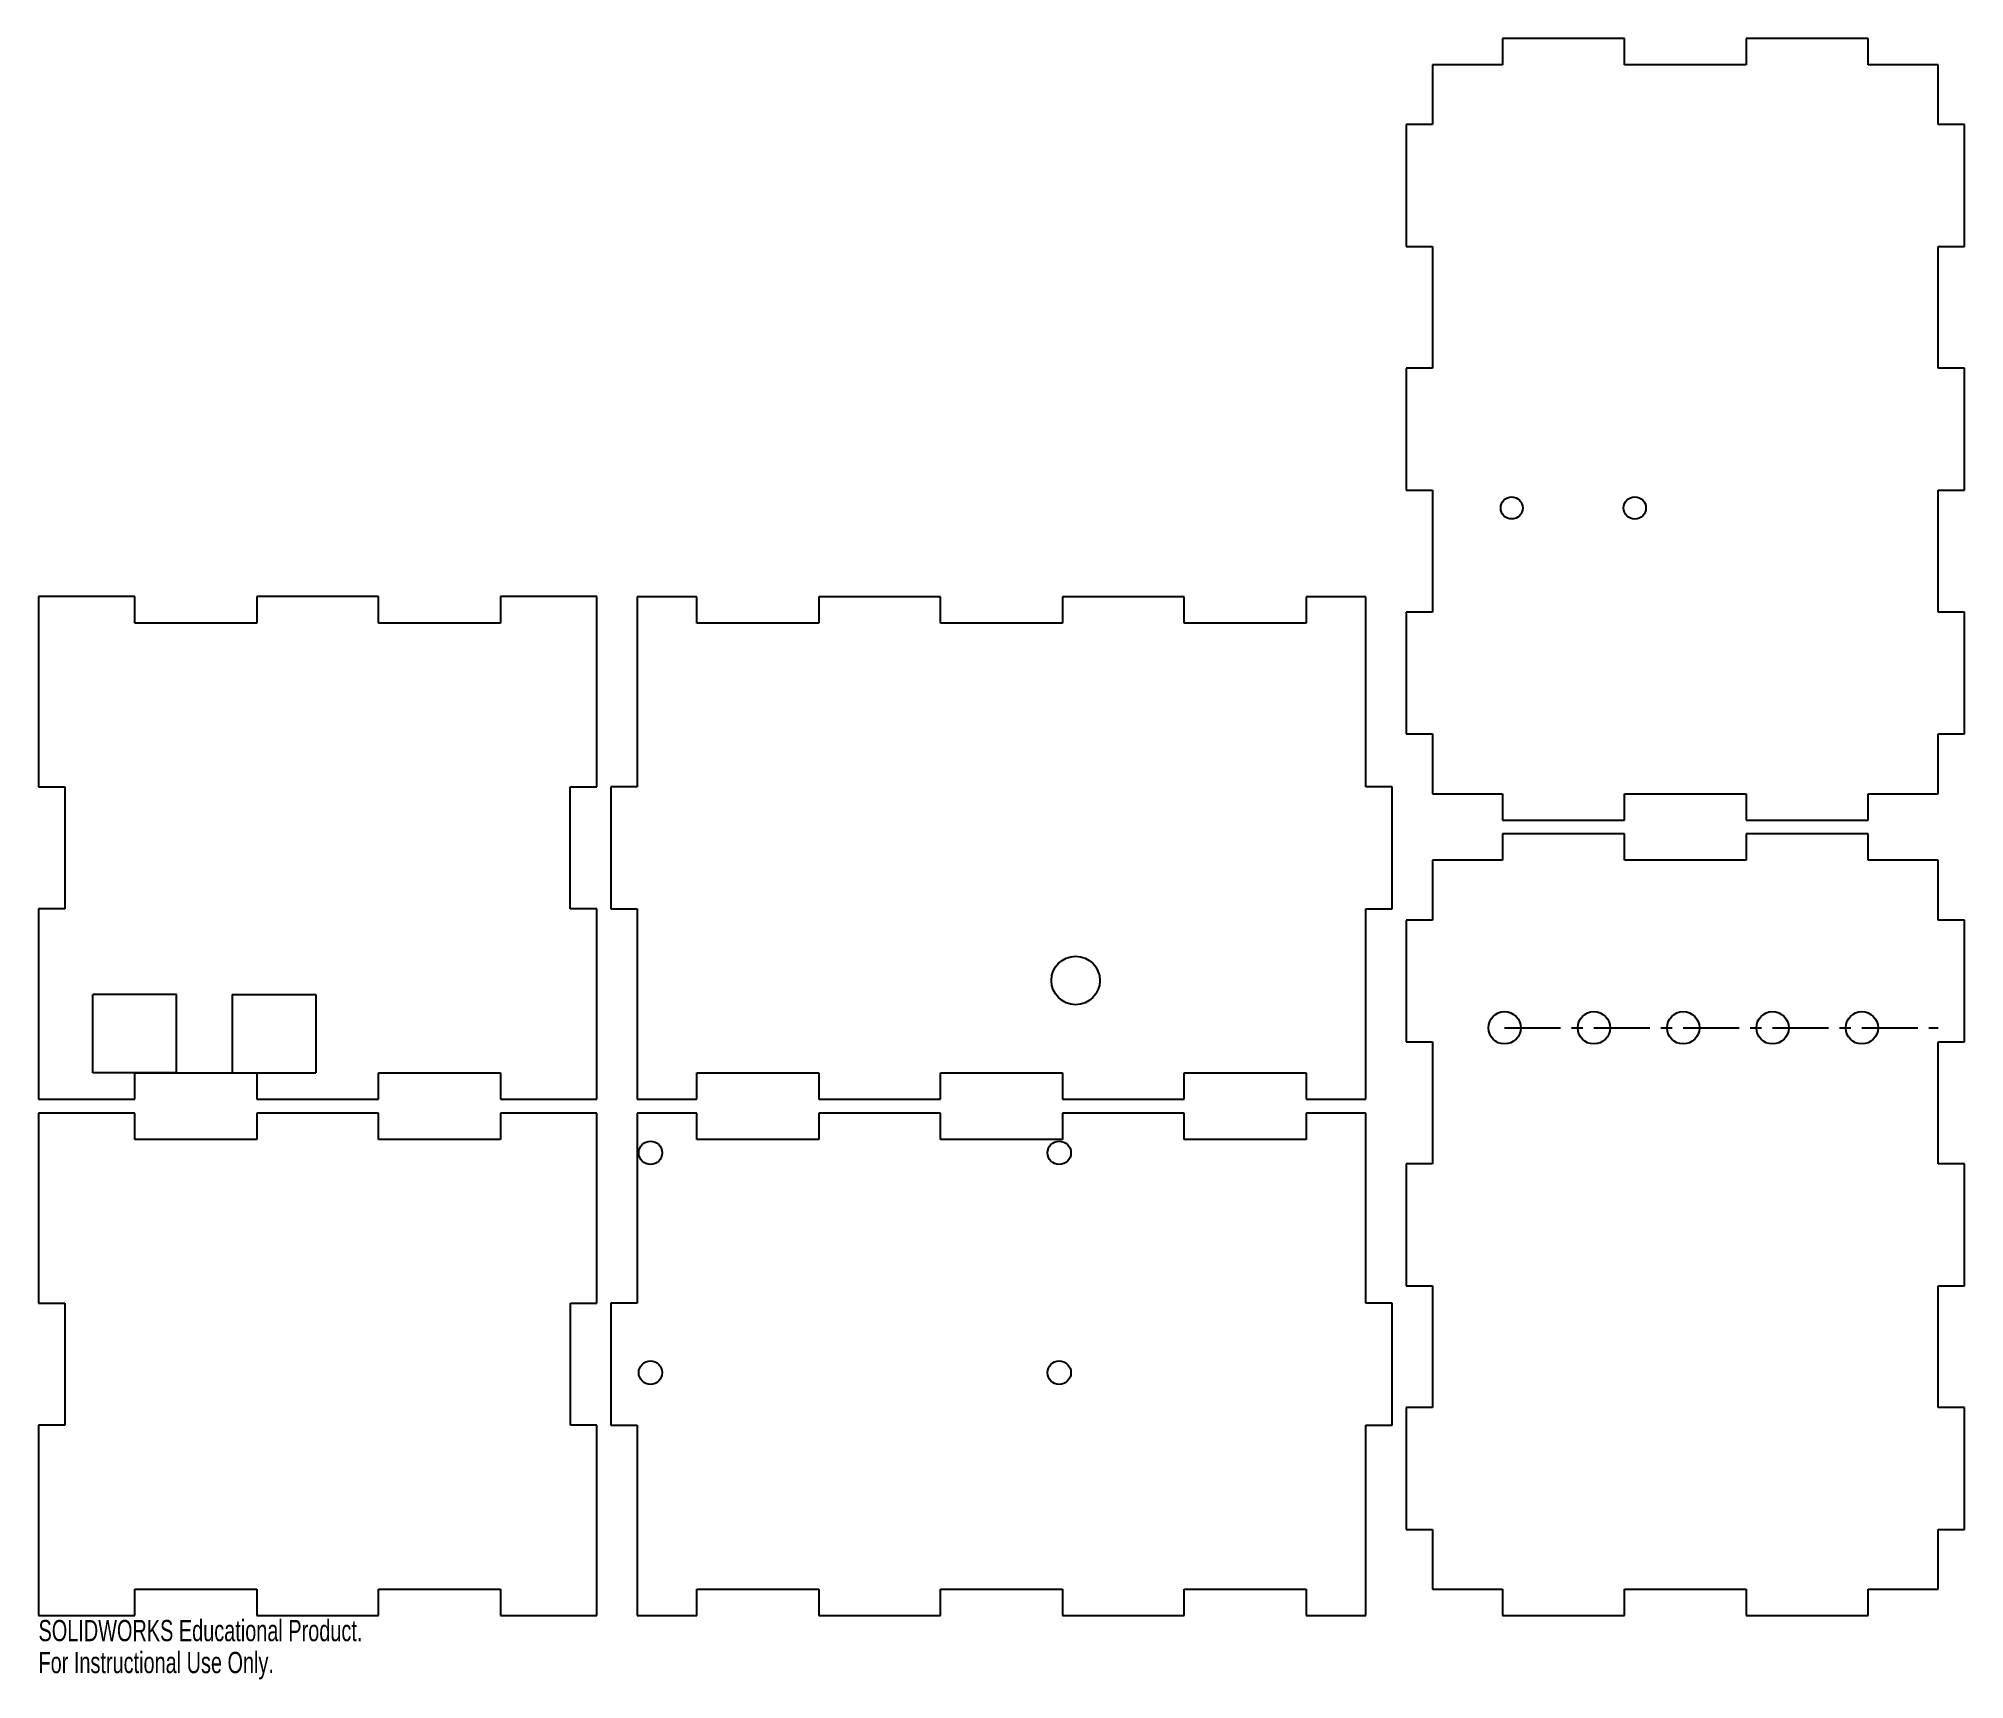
# Model space of a CAD drawing. Header units: inches. Extents: x 0 to 17.2, y -0.4 to 14.2.
import ezdxf

# ---------------------------------------------------------------- set-up
doc = ezdxf.new("R2010")
doc.units = ezdxf.units.IN
doc.header["$MEASUREMENT"] = 0
doc.linetypes.add('CENTERX2', pattern=[0.8, 0.5, -0.1, 0.1, -0.1])
doc.styles.add('SLDTEXTSTYLE0', font='TXT', dxfattribs={"width": 0.7})

msp = doc.modelspace()

# ---------------------------------------------------------------- linework, layer by layer
at = {"color": 7, "linetype": 'Continuous'}
for p, q in [((14.204, 14.25), (13.113, 14.25)), ((13.113, 14.25), (13.113, 14.014)), ((14.204, 14.014), (14.204, 14.25)), ((16.387, 14.25), (15.296, 14.25)), ((15.296, 14.25), (15.296, 14.014)), ((16.387, 14.014), (16.387, 14.25)), ((12.486, 14.014), (12.486, 13.479)), ((13.113, 14.014), (12.486, 14.014)), ((15.296, 14.014), (14.204, 14.014)), ((17.014, 14.014), (16.387, 14.014)), ((17.014, 13.479), (17.014, 14.014)), ((12.486, 13.479), (12.25, 13.479)), ((12.25, 13.479), (12.25, 12.387)), ((17.25, 13.479), (17.014, 13.479)), ((17.25, 12.387), (17.25, 13.479)), ((12.25, 12.387), (12.486, 12.387)), ((12.486, 12.387), (12.486, 11.296)), ((17.014, 11.296), (17.014, 12.387)), ((17.014, 12.387), (17.25, 12.387)), ((12.486, 11.296), (12.25, 11.296)), ((12.25, 11.296), (12.25, 10.204)), ((17.25, 11.296), (17.014, 11.296)), ((17.25, 10.204), (17.25, 11.296)), ((12.25, 10.204), (12.486, 10.204)), ((12.486, 10.204), (12.486, 9.113)), ((17.014, 9.113), (17.014, 10.204)), ((17.014, 10.204), (17.25, 10.204)), ((0, 9.251), (0, 7.547)), ((0.863, 9.251), (0, 9.251)), ((0.863, 9.014), (0.863, 9.251)), ((3.046, 9.251), (1.954, 9.251)), ((1.954, 9.251), (1.954, 9.014)), ((3.046, 9.014), (3.046, 9.251)), ((5, 9.251), (4.137, 9.251)), ((4.137, 9.251), (4.137, 9.014)), ((5, 8.638), (5, 9.251)), ((5.361, 9.25), (5.361, 7.546)), ((5.896, 9.25), (5.361, 9.25)), ((5.896, 9.014), (5.896, 9.25)), ((8.079, 9.25), (6.988, 9.25)), ((6.988, 9.25), (6.988, 9.014)), ((8.079, 9.014), (8.079, 9.25)), ((10.262, 9.25), (9.171, 9.25)), ((9.171, 9.25), (9.171, 9.014)), ((10.262, 9.014), (10.262, 9.25)), ((11.889, 9.25), (11.354, 9.25)), ((11.354, 9.25), (11.354, 9.014)), ((11.889, 8.637), (11.889, 9.25)), ((1.954, 9.014), (0.863, 9.014)), ((4.137, 9.014), (3.046, 9.014)), ((6.988, 9.014), (5.896, 9.014)), ((9.171, 9.014), (8.079, 9.014)), ((11.354, 9.014), (10.262, 9.014)), ((12.486, 9.113), (12.25, 9.113)), ((12.25, 9.113), (12.25, 8.021)), ((17.25, 9.113), (17.014, 9.113)), ((17.25, 8.021), (17.25, 9.113)), ((5, 7.547), (5, 8.638)), ((11.889, 7.546), (11.889, 8.637)), ((12.25, 8.021), (12.486, 8.021)), ((12.486, 8.021), (12.486, 7.486)), ((17.014, 7.486), (17.014, 8.021)), ((17.014, 8.021), (17.25, 8.021)), ((0, 7.547), (0.235, 7.547)), ((0.235, 7.547), (0.235, 6.455)), ((4.763, 6.455), (4.763, 7.547)), ((4.763, 7.547), (5, 7.547)), ((5.361, 7.546), (5.125, 7.546)), ((5.125, 7.546), (5.125, 6.454)), ((12.125, 7.546), (11.889, 7.546)), ((12.125, 6.454), (12.125, 7.546)), ((12.486, 7.486), (13.113, 7.486)), ((13.113, 7.486), (13.113, 7.25)), ((14.204, 7.25), (14.204, 7.486)), ((14.204, 7.486), (15.296, 7.486)), ((15.296, 7.486), (15.296, 7.25)), ((16.387, 7.25), (16.387, 7.486)), ((16.387, 7.486), (17.014, 7.486)), ((13.113, 7.25), (14.204, 7.25)), ((15.296, 7.25), (16.387, 7.25)), ((14.204, 7.125), (13.113, 7.125)), ((13.113, 7.125), (13.113, 6.889)), ((14.204, 6.889), (14.204, 7.125)), ((16.387, 7.125), (15.296, 7.125)), ((15.296, 7.125), (15.296, 6.889)), ((16.387, 6.889), (16.387, 7.125)), ((12.486, 6.889), (12.486, 6.354)), ((13.113, 6.889), (12.486, 6.889)), ((15.296, 6.889), (14.204, 6.889)), ((17.014, 6.889), (16.387, 6.889)), ((17.014, 6.354), (17.014, 6.889)), ((0.235, 6.455), (0, 6.455)), ((0, 6.455), (0, 5.364)), ((5, 6.455), (4.763, 6.455)), ((5, 4.751), (5, 6.455)), ((5.125, 6.454), (5.361, 6.454)), ((5.361, 6.454), (5.361, 5.363)), ((11.889, 4.75), (11.889, 6.454)), ((11.889, 6.454), (12.125, 6.454)), ((12.486, 6.354), (12.25, 6.354)), ((12.25, 6.354), (12.25, 5.262)), ((17.25, 6.354), (17.014, 6.354)), ((17.25, 5.262), (17.25, 6.354)), ((1.235, 5.686), (0.485, 5.686)), ((0.485, 4.986), (0.485, 5.686)), ((1.235, 4.986), (1.235, 5.686)), ((1.735, 5.686), (2.485, 5.686)), ((1.735, 5.686), (1.735, 4.986)), ((2.485, 5.686), (2.485, 4.986)), ((0, 5.364), (0, 4.751)), ((5.361, 5.363), (5.361, 4.75)), ((12.25, 5.262), (12.486, 5.262)), ((12.486, 5.262), (12.486, 4.171)), ((17.014, 4.171), (17.014, 5.262)), ((17.014, 5.262), (17.25, 5.262)), ((1.235, 4.986), (0.485, 4.986)), ((0.863, 4.751), (0.863, 4.986)), ((0.863, 4.986), (1.954, 4.986)), ((1.735, 4.986), (2.485, 4.986)), ((1.954, 4.986), (1.954, 4.751)), ((3.046, 4.751), (3.046, 4.986)), ((3.046, 4.986), (4.137, 4.986)), ((4.137, 4.986), (4.137, 4.751)), ((5.896, 4.75), (5.896, 4.986)), ((5.896, 4.986), (6.988, 4.986)), ((6.988, 4.986), (6.988, 4.75)), ((8.079, 4.75), (8.079, 4.986)), ((8.079, 4.986), (9.171, 4.986)), ((9.171, 4.986), (9.171, 4.75)), ((10.262, 4.75), (10.262, 4.986)), ((10.262, 4.986), (11.354, 4.986)), ((11.354, 4.986), (11.354, 4.75)), ((0, 4.751), (0.863, 4.751)), ((1.954, 4.751), (3.046, 4.751)), ((4.137, 4.751), (5, 4.751)), ((5.361, 4.75), (5.896, 4.75)), ((6.988, 4.75), (8.079, 4.75)), ((9.171, 4.75), (10.262, 4.75)), ((11.354, 4.75), (11.889, 4.75)), ((0, 4.625), (0, 2.921)), ((0.863, 4.625), (0, 4.625)), ((0.863, 4.389), (0.863, 4.625)), ((3.046, 4.625), (1.954, 4.625)), ((1.954, 4.625), (1.954, 4.389)), ((3.046, 4.389), (3.046, 4.625)), ((5, 4.625), (4.137, 4.625)), ((4.137, 4.625), (4.137, 4.389)), ((5, 4.012), (5, 4.625)), ((5.361, 4.625), (5.361, 2.921)), ((5.896, 4.625), (5.361, 4.625)), ((5.896, 4.389), (5.896, 4.625)), ((8.079, 4.625), (6.988, 4.625)), ((6.988, 4.625), (6.988, 4.389)), ((8.079, 4.389), (8.079, 4.625)), ((10.262, 4.625), (9.171, 4.625)), ((9.171, 4.625), (9.171, 4.389)), ((10.262, 4.389), (10.262, 4.625)), ((11.889, 4.625), (11.354, 4.625)), ((11.354, 4.625), (11.354, 4.389)), ((11.889, 4.012), (11.889, 4.625)), ((1.954, 4.389), (0.863, 4.389)), ((4.137, 4.389), (3.046, 4.389)), ((6.988, 4.389), (5.896, 4.389)), ((9.171, 4.389), (8.079, 4.389)), ((11.354, 4.389), (10.262, 4.389)), ((12.486, 4.171), (12.25, 4.171)), ((12.25, 4.171), (12.25, 3.079)), ((17.25, 4.171), (17.014, 4.171)), ((17.25, 3.079), (17.25, 4.171)), ((5, 2.921), (5, 4.012)), ((11.889, 2.921), (11.889, 4.012)), ((12.25, 3.079), (12.486, 3.079)), ((12.486, 3.079), (12.486, 1.988)), ((17.014, 1.988), (17.014, 3.079)), ((17.014, 3.079), (17.25, 3.079)), ((0, 2.921), (0.236, 2.921)), ((0.236, 2.921), (0.236, 1.829)), ((4.764, 1.829), (4.764, 2.921)), ((4.764, 2.921), (5, 2.921)), ((5.361, 2.921), (5.125, 2.921)), ((5.125, 2.921), (5.125, 1.829)), ((12.125, 2.921), (11.889, 2.921)), ((12.125, 1.829), (12.125, 2.921)), ((12.486, 1.988), (12.25, 1.988)), ((12.25, 1.988), (12.25, 0.896)), ((17.25, 1.988), (17.014, 1.988)), ((17.25, 0.896), (17.25, 1.988)), ((0.236, 1.829), (0, 1.829)), ((0, 1.829), (0, 0.738)), ((5, 1.829), (4.764, 1.829)), ((5, 0.125), (5, 1.829)), ((5.125, 1.829), (5.361, 1.829)), ((5.361, 1.829), (5.361, 0.738)), ((11.889, 0.125), (11.889, 1.829)), ((11.889, 1.829), (12.125, 1.829)), ((12.25, 0.896), (12.486, 0.896)), ((12.486, 0.896), (12.486, 0.361)), ((17.014, 0.361), (17.014, 0.896)), ((17.014, 0.896), (17.25, 0.896)), ((0, 0.738), (0, 0.125)), ((5.361, 0.738), (5.361, 0.125)), ((0.863, 0.125), (0.863, 0.361)), ((0.863, 0.361), (1.954, 0.361)), ((1.954, 0.361), (1.954, 0.125)), ((3.046, 0.125), (3.046, 0.361)), ((3.046, 0.361), (4.137, 0.361)), ((4.137, 0.361), (4.137, 0.125)), ((5.896, 0.125), (5.896, 0.361)), ((5.896, 0.361), (6.988, 0.361)), ((6.988, 0.361), (6.988, 0.125)), ((8.079, 0.125), (8.079, 0.361)), ((8.079, 0.361), (9.171, 0.361)), ((9.171, 0.361), (9.171, 0.125)), ((10.262, 0.125), (10.262, 0.361)), ((10.262, 0.361), (11.354, 0.361)), ((11.354, 0.361), (11.354, 0.125)), ((12.486, 0.361), (13.113, 0.361)), ((13.113, 0.361), (13.113, 0.125)), ((14.204, 0.125), (14.204, 0.361)), ((14.204, 0.361), (15.296, 0.361)), ((15.296, 0.361), (15.296, 0.125)), ((16.387, 0.125), (16.387, 0.361)), ((16.387, 0.361), (17.014, 0.361)), ((0, 0.125), (0.863, 0.125)), ((1.954, 0.125), (3.046, 0.125)), ((4.137, 0.125), (5, 0.125)), ((5.361, 0.125), (5.896, 0.125)), ((6.988, 0.125), (8.079, 0.125)), ((9.171, 0.125), (10.262, 0.125)), ((11.354, 0.125), (11.889, 0.125)), ((13.113, 0.125), (14.204, 0.125)), ((15.296, 0.125), (16.387, 0.125))]:
    msp.add_line(p, q, dxfattribs=at)
at = {"color": 7, "linetype": 'CENTERX2'}
msp.add_line((13.131, 5.389), (17.014, 5.389), dxfattribs=at)
at = {"color": 7, "linetype": 'Continuous'}
for centre, radius in [((13.195, 10.045), 0.0984), ((14.297, 10.045), 0.1), ((9.289, 5.813), 0.217), ((13.131, 5.389), 0.145), ((13.931, 5.389), 0.145), ((14.731, 5.389), 0.145), ((15.531, 5.389), 0.145), ((16.331, 5.389), 0.145), ((5.481, 4.269), 0.105), ((9.142, 4.269), 0.105), ((5.481, 2.3), 0.105), ((9.142, 2.3), 0.105)]:
    msp.add_circle(centre, radius, dxfattribs=at)

# ---------------------------------------------------------------- texts
at = {"color": 7, "linetype": 'Continuous', "char_height": 0.1903, "attachment_point": 1, "style": 'SLDTEXTSTYLE0'}
for s, insert in [('SOLIDWORKS Educational Product.', (0, 0.085)), ('For Instructional Use Only.', (0, -0.201))]:
    msp.add_mtext(s, dxfattribs=dict(at, insert=insert))

doc.saveas('drawing.dxf')
